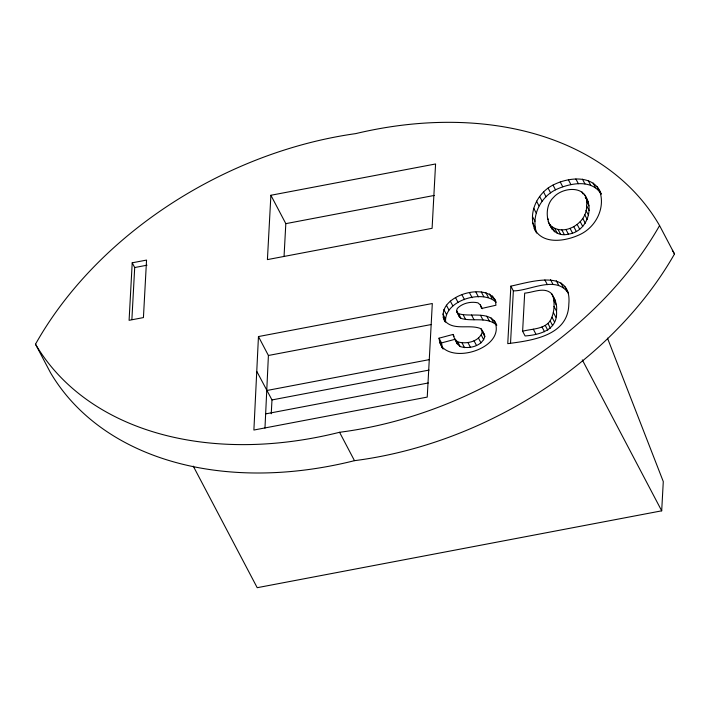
<?xml version="1.0" encoding="UTF-8"?>
<svg xmlns="http://www.w3.org/2000/svg" width="710" height="710" viewBox="0 0 710 710"><rect width="100%" height="100%" fill="white"/><g stroke="black" fill="none" stroke-linecap="round" stroke-linejoin="round"><path stroke-width="1.06" d="M264.972 428.121L268.407 355.479L258.458 336.558L432.31 303.516L427.242 397.094L253.887 430.038L258.458 336.558M132.211 262.806L129.096 320.317L143.429 317.583L146.544 260.082L132.211 262.806L134.696 267.537L131.882 319.509M270.892 195.268L267.413 259.603L432.097 228.309L435.576 163.974L270.892 195.268L285.819 223.65L284.053 256.363M271.238 413.761L271.983 399.934L256.905 371.587M510.872 286.139L507.756 343.649C531.728 340.516 568.24 335.963 568.825 304.128C572.242 268.087 530.468 282.039 510.872 286.139L513.357 290.869L510.543 342.85M522.622 331.233L524.681 293.141C533.325 292.52 544.313 286.565 551.555 293.629C554.945 298.883 557.412 304.767 556.516 311.166C558.042 329.875 540.159 334.809 525.107 335.963L522.622 331.233C531.852 328.712 543.949 329.493 550.152 320.885C554.261 313.58 554.945 304.546 553.125 296.478M193.262 466.142L257.206 587.694L661.693 510.827L663.282 481.584L607.476 338.129M549.753 224.715C562.835 238.045 587.614 223.268 586.566 205.696C589.628 185.124 563.128 186.126 553.498 197.442C540.816 209.317 548.191 239.279 568.399 234.149C586.575 231.886 595.255 208.367 584.206 194.265M536.139 232.117C526.642 215.423 536.503 193.209 553.019 185.088C568.124 177.189 594.048 174.101 601.192 193.936M536.636 233.058C530.929 216.461 540.132 197.522 555.504 189.819C569.278 183.304 591.563 178.521 601.121 194.016M445.152 321.861C432.461 297.818 486.155 279.953 495.864 301.324M443.093 317.175L445.578 321.905C443.99 300.525 482.569 288.935 496.192 302.362M457.045 312.373L458.553 313.669C470.907 317.636 490.663 309.942 496.796 325.286C487.158 316.305 472.611 321.958 461.047 318.399L459.53 317.104L457.045 312.373L456.61 310.581L457.293 308.468C462.387 303.152 470.89 301.217 477.963 302.859L480.324 304.945L482.312 308.735M442.401 348.042L439.827 342.531L439.011 338.191L453.024 334.445L454.657 339.016L457.675 341.829C466.337 344.527 479.516 341.643 482.303 331.943L481.016 328.757C469.567 323.68 452.74 331.543 444.158 319.97M454.657 339.016L457.151 343.746L460.169 346.56C468.831 349.258 482.001 346.365 484.797 336.673L484.531 334.854L482.037 330.123M439.011 338.191L441.496 342.921L455.509 339.176M285.819 223.65L434.254 195.436M134.696 267.537L146.988 265.203M513.357 290.869C529.58 291.073 555.841 274.85 568.169 292.981M268.407 355.479L431.396 324.505M267.013 390.473L429.532 359.588M271.983 399.934L429.089 370.079M265.744 413.868L428.263 382.983M585.235 197.46L586.7 198.995M441.407 346.152C455.722 364.132 506.904 346.276 494.311 320.556M484.531 334.854L481.016 328.757M534.151 228.327C542.502 245.181 565.568 241.249 579.609 234.699C595.628 227.413 605.657 208.137 599.702 191.096M555.61 301.2L551.555 293.629M659.572 225.594L674.5 253.976A336.309 240.521 -27.7 0 1 354.485 460.666A336.309 240.521 -27.7 0 1 50.428 372.581L35.5 344.199A340.48 243.503 -27.7 0 1 355.728 133.613A340.48 243.503 -27.7 0 1 659.572 225.594A336.309 240.521 -27.7 0 1 339.558 432.283A336.309 240.521 -27.7 0 1 35.5 344.199M597.03 186.561L599.515 191.292M593.143 183.02L595.628 187.742M588.226 180.535L590.711 185.266M582.475 179.195L584.96 183.925M585.697 197.318L588.182 202.048M575.881 178.982L578.366 183.712M582.014 191.966L583.008 193.857M586.487 201.134L588.972 205.864M586.566 205.696L589.06 210.426M585.972 210.453L588.457 215.183M568.453 179.905L570.938 184.635M584.721 214.713L587.205 219.443M582.812 218.476L585.306 223.206M560.261 182.026L562.746 186.757M580.256 221.742L582.741 226.472M577.194 224.493L579.688 229.223M553.019 185.088L555.504 189.819M573.786 226.685L576.272 231.416M570.023 228.327L572.517 233.058M548.111 188.141L550.605 192.871M565.914 229.419L568.399 234.149M543.558 192.011L546.043 196.741M561.832 229.889L564.317 234.611M558.158 229.649L560.643 234.38M539.609 196.439L542.094 201.17M554.892 228.709L557.385 233.439M547.375 217.846L548.368 219.736M552.043 227.067L554.528 231.797M548.2 221.644L552.247 229.445M536.52 201.152L539.005 205.882M533.725 208.287L536.21 213.018M532.473 216.523L534.967 221.254M532.704 222.904L535.198 227.635M567.228 290.976L568.231 292.866M564.645 286.441L567.139 291.171M560.953 282.953L563.438 287.683M556.223 280.654L558.708 285.385M550.534 279.687L553.019 284.417M544.872 279.953L547.366 284.683M553.977 300.614L556.471 305.344M554.022 306.436L556.516 311.166M582.289 359.863L661.693 510.827M553.338 312.471L555.823 317.201M551.998 317.246L554.492 321.976M550.152 320.885L552.646 325.606M547.942 323.511L550.436 328.242M545.271 325.446L547.756 330.177M542.032 326.999L544.517 331.73M533.325 329.2L535.81 333.931M492.358 295.928L494.843 300.658M489.518 293.922L492.012 298.653M485.844 292.573L488.329 297.304M481.3 291.961L483.794 296.691M491.107 317.885L493.601 322.615M475.904 292.112L478.389 296.842M486.776 316.207L489.27 320.938M469.647 293.008L472.132 297.738M480.519 315.311L483.004 320.041M482.303 331.943L484.797 336.673M462.032 294.943L464.517 299.673M471.529 315.009L474.014 319.74M481.265 335.084L483.759 339.815M478.496 338.164L480.981 342.894M455.563 297.659L458.048 302.389M463.106 314.672L465.591 319.402M474.031 340.773L476.516 345.504M458.553 313.669L461.047 318.399M456.61 310.581L459.53 317.104M450.317 301.093L452.811 305.815M467.925 342.522L470.41 347.252M446.386 305.167L448.871 309.897M462.095 342.965L464.58 347.696M443.865 309.578L446.35 314.308M457.675 341.829L460.169 346.56M442.862 313.971L445.347 318.701M453.024 334.445L454.018 336.336M439.827 342.531L443.102 349.071M339.558 432.283L354.485 460.666M494.373 298.484L495.562 301.59L495.935 305.247L481.566 308.486L480.324 304.945M455.838 340.09L457.151 343.746M550.277 224.466L550.685 226.375M441.496 342.921L442.321 347.261M672.343 250.328A340.48 243.503 -27.7 0 1 674.5 253.976"/></g></svg>
